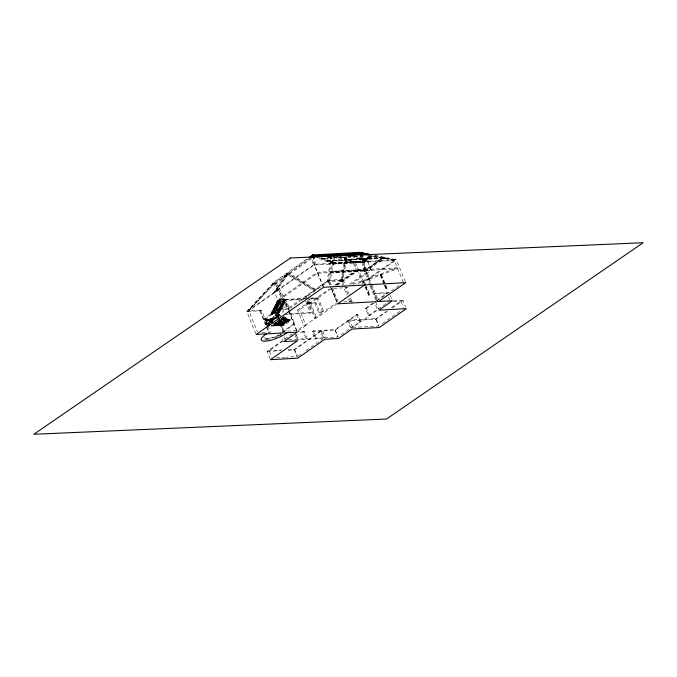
<?xml version="1.0" encoding="UTF-8"?>
<svg xmlns="http://www.w3.org/2000/svg" width="677" height="677" viewBox="0 0 677 677"><rect width="100%" height="100%" fill="white"/><g stroke="black" fill="none" stroke-linecap="round" stroke-linejoin="round"><path stroke-width="0.51" stroke-dasharray="3.38 2.54" d="M370.81 256.651L363.938 262.05L333.321 263.48L332.314 264.182L332.492 263.192L345.16 262.473L345.879 261.974L346.252 257.302M370.192 255.711L361.543 261.745L361.662 262.515L362.914 262.109L363.067 260.696L366.816 258.699L367.086 257.886L368.643 257.675L369.676 256.371M331.095 256.024L327.262 280.963L341.978 280.134L343.941 284.924M332.102 255.314L328.277 280.261L330.156 284.839M329.318 280.853L333.482 257.7M334.489 256.989L330.325 280.143L307.739 295.959L305.682 296.069L307.189 299.742M363.608 256.388L354.24 256.93L360.714 259.308L383.224 258.03L366.342 269.387L331.916 271.316L330.892 272.019L330.714 273.017L331.73 272.306L367.366 270.385L382.2 258.089L384.197 257.294M331.73 272.306L331.908 271.316M333.321 263.48L333.499 262.481L362.669 261.813L362.457 261.026L363.6 260.992L370.378 256.253M340.954 280.193L342.367 272.357L343.383 271.655L341.961 279.491L339.939 280.904M345.135 257.04L344.144 262.532L344.982 263.471L343.569 271.308L344.585 270.597L345.998 262.761L345.152 261.83L345.981 257.252M341.978 280.134L343.391 272.298L344.407 271.595L342.994 279.432L349.01 294.097M370.886 256.422L362.542 261.026L362.669 261.813L361.662 262.515L345.16 262.473L346.15 256.981M330.723 273.017L364.691 271.079L364.708 267.584L365.732 267.525L365.808 270.944L356.948 270.538L357.151 271.511M361.467 259.587L367.941 261.965L368.957 261.254L362.508 258.859L361.467 259.587L382.954 258.36L383.994 257.632L383.241 257.353L382.2 258.081L384.629 258.309L365.808 270.944L365.876 269.378L364.708 267.584L363.693 268.287L364.869 270.089L383.241 257.353L385.425 257.539M403.323 282.487L394.302 260.484L371.639 255.999L362.923 262.109L363.515 260.543L362.923 262.109L362.559 261.051L345.152 261.83L344.144 262.532L361.662 262.515L332.314 264.182M362.593 261.28L362.669 261.813L345.879 261.974L346.886 257.268M366.342 269.387L365.808 270.944L364.607 271.088L366.342 269.387L364.302 270.157L356.948 270.538M365.495 269.988L383.224 258.03M274.752 292.608L287.31 274.549L313.773 290.408L314.805 290.348L288.927 274.456L285.77 274.634L273.728 292.667L274.752 292.608L283.028 312.782M364.302 270.157L365.318 269.446M280.735 323.826L281.92 323.708L282.986 324.622L289.722 319.866L289.536 319.409L286.794 319.561L280.735 323.826L281.285 325.163L281.97 325.129L281.607 324.249L282.292 324.207M282.986 324.622L290.408 319.832L290.763 320.712L284.027 325.451L281.979 325.561L281.615 324.681L280.93 324.723L287.666 319.984L290.408 319.832M273.33 323.251L272.019 320.069L272.205 320.526L278.941 315.787L278.755 315.33L272.687 319.595L274.007 322.777M272.205 320.526L279.626 315.744M277.054 321.693L283.121 317.428L283.308 317.885L286.041 317.733L286.227 318.19L279.483 322.912L278.425 322.032L277.24 322.15L278.552 325.315L279.229 325.282L277.925 322.108L283.993 317.843L284.179 318.3L286.913 318.148L287.099 318.605L280.363 323.327L281.04 323.293L287.784 318.571L287.979 319.028L281.234 323.75L281.04 323.293M277.24 322.15L283.308 317.885M279.229 325.282L278.56 325.755L277.248 322.582L277.443 323.039L284.179 318.3M275.124 325.51L273.787 326.018L275.124 325.51L274.38 323.691M277.443 323.039L284.865 318.266L285.051 318.723L287.784 318.571M278.983 322.988L279.669 322.954L280.6 325.205L279.914 325.239L278.983 322.988L285.051 318.723M274.109 323.445L275.141 325.942L276.495 325.434L275.37 322.709M279.669 322.954L285.736 318.681L285.922 319.146L288.656 318.985L288.851 319.451L282.106 324.165M275.141 325.942L276.495 325.434M280.6 325.205L279.923 325.679L279 323.428L279.186 323.885L285.922 319.146M275.158 322.599L276.512 325.874L277.866 325.366L276.741 322.641M279.186 323.885L286.608 319.104L286.794 319.561M276.512 325.874L277.866 325.366M276.571 322.624L277.875 325.789L278.552 325.315M278.129 323.005L279.246 325.713L279.914 325.239M281.615 324.681L288.351 319.942L288.715 320.822L290.763 320.712M279.872 323.843L280.608 325.637L281.285 325.163M280.608 325.637L281.97 325.129L281.42 323.792L287.48 319.527L287.666 319.984M281.979 325.561L288.715 320.822M269.962 325.298L267.703 319.781L271.799 319.121M306.74 259.173L274.354 281.844L246.75 311.547L255.762 333.507M309.152 258.267L272.281 284.069L275.437 283.891L312.089 258.242M311.403 257.683L273.821 283.985L247.782 311.488L315.22 264.284L314.534 257.996M383.994 257.632L346.802 259.426L345.659 260.171L328.142 261.161L320.94 258.512L321.956 257.802M328.142 261.161L329.149 260.45L322.709 258.081L321.693 258.783L353.216 256.981L354.283 256.245M326.526 261.246L327.533 260.543L383.258 257.362M327.27 261.525L328.286 260.814L347.428 259.74L346.675 259.46L345.659 260.171L346.539 260.425M328.887 261.432L329.902 260.73L336.342 263.099L335.335 263.802L328.887 261.432L346.412 260.442L347.572 259.706M405.345 281.683L396.341 259.714L314.196 264.343L246.75 311.547L260.442 310.768L261.457 310.066L267.339 324.418M277.274 300.876L284.797 300.013L277.274 300.876L277.468 301.333L284.315 300.943L284.12 300.486M340.082 257.099L339.067 257.81L338.314 257.531M276.791 301.798L283.638 301.417L283.824 301.874L276.978 302.264L276.791 301.798L317.589 273.246L397.687 268.735L355.874 284.171M332.492 263.192L333.499 262.481M276.309 302.729L283.147 302.348L283.341 302.805L276.495 303.194L276.978 302.264M275.818 303.66L282.664 303.279L282.851 303.736L276.004 304.125L276.495 303.194M277.849 302.264L284.687 301.866L284.873 302.323L278.035 302.721L277.849 302.264L285.364 301.392L282.664 303.279M275.336 304.591L282.174 304.21L282.368 304.667L275.522 305.048L276.004 304.125M277.367 303.194L284.196 302.797L284.382 303.254L277.553 303.651L278.035 302.721M274.845 305.522L281.691 305.141L281.877 305.598L275.031 305.979L275.522 305.048M276.876 304.125L283.714 303.728L283.9 304.185L277.062 304.582L277.553 303.651M274.363 306.453L281.209 306.072L281.395 306.529L274.549 306.909L275.031 305.979M276.394 305.056L283.223 304.65L283.418 305.115L276.58 305.513L277.062 304.582M273.872 307.383L280.718 307.003L280.904 307.46L274.058 307.84L274.549 306.909M275.903 305.987L282.741 305.581L282.927 306.046L276.089 306.444L276.58 305.513M273.39 308.314L280.236 307.925L280.422 308.39L273.576 308.771L274.058 307.84M275.421 306.918L282.25 306.512L282.444 306.969L275.607 307.375L276.089 306.444M283.638 301.417L284.983 300.47L303.795 299.412M272.899 309.245L279.745 308.856L279.931 309.321L273.085 309.702L273.576 308.771M274.93 307.849L281.767 307.443L281.954 307.9L275.116 308.306L275.607 307.375M283.147 302.348L285.169 300.926M281.954 307.9L279.262 309.787L279.449 310.252L272.603 310.633L273.085 309.702M274.447 308.78L281.277 308.373L281.471 308.83L274.634 309.237L275.116 308.306M271.926 311.107L278.772 310.718L278.958 311.175L272.112 311.564L272.603 310.633M277.274 317.657L273.957 309.711L274.634 309.237M282.174 304.21L284.873 302.323M274.134 309.998L275.15 309.296L289.866 308.467L276.453 283.189L273.296 283.367L247.765 310.836L261.457 310.066M271.443 312.038L278.289 311.648L278.475 312.105L271.629 312.495L272.112 311.564M273.474 310.641L280.303 310.235L280.498 310.692L273.66 311.098L273.474 310.641L280.98 309.761L280.794 309.304L273.957 309.711M281.691 305.141L284.382 303.254M270.952 312.969L277.798 312.579L277.985 313.036L271.155 313.459L271.629 312.495M272.983 311.572L279.821 311.166L280.007 311.623L273.169 312.029L273.66 311.098M281.209 306.072L283.9 304.185M267.593 325.942L264.952 319.502L272.315 319.087L272.509 319.552L279.246 314.83L278.179 313.942L270.665 314.373L271.155 313.459M272.501 312.503L279.33 312.097L279.525 312.554L272.687 312.96L273.169 312.029M280.718 307.003L283.418 305.115M351.338 256.295L366.917 262.024L367.933 261.314L361.484 258.919L360.443 259.646L348.037 260.019L349.078 259.299M266.543 325.493L263.912 319.079L280.777 307.299L287.615 306.893L284.611 299.556M280.236 307.925L282.927 306.046M348.79 260.298L349.831 259.579M279.745 308.856L282.444 306.969M264.952 319.502L272.374 314.314L278.535 313.967L279.288 315.804M344.982 263.471L345.998 262.761M267.601 326.373L264.969 319.933L265.638 319.468L267.525 324.063M264.969 319.933L266.323 319.426L268.964 325.865M278.772 310.718L281.471 308.83M268.972 326.297L266.332 319.857L267.009 319.383L269.649 325.823M278.289 311.648L280.98 309.761M266.332 319.857L267.694 319.349L269.954 324.867M277.798 312.579L280.498 310.692M267.703 319.781L268.371 319.316L270.639 324.825M280.007 311.623L277.316 313.51L270.478 313.933M272.044 321.795L270.758 318.689L279.525 312.554M263.912 319.079L271.435 318.655L278.179 313.942M279 317.623L280.506 321.304L279.821 321.347L277.189 314.907L278.535 313.967M271.13 319.586L278.374 314.407M272.315 319.087L279.059 314.373M320.94 258.512L338.356 257.531L353.225 262.794L354.24 262.092L341.106 257.387M273.186 319.51L279.931 314.788L280.126 315.254L273.381 319.967L272.019 319.629L278.086 315.364L280.803 315.211L280.997 315.668M306.884 296.551L288.851 309.169L272.416 310.176M275.751 318.749L280.803 315.211M360.714 259.308L361.755 258.58L356.22 256.524M281.928 318.105L276.868 321.651L284.298 316.887L284.484 317.352L277.739 322.066L277.553 321.609M278.425 322.032L285.169 317.31L285.355 317.767L278.611 322.489M372.181 256.49L363.71 262.058L372.147 256.575M279.821 321.347L281.86 320.356L281.107 318.528M279.296 322.447L286.041 317.733M297.525 310.041L308.314 302.492L310.371 302.374L299.581 309.922L297.525 310.041L303.914 325.629L305.97 325.51L299.581 309.922M286.913 318.148L279.483 322.912M308.687 303.406L329.572 288.791M334.726 285.186L356.237 270.131M335.75 285.127L357.261 270.072L354.257 262.735L355.264 262.033L363.879 283.037M309.067 304.32L331.662 288.512L346.379 287.683L348.274 286.98M336.824 284.899L356.61 271.045L353.225 262.794M281.92 323.708L288.656 318.985M336.985 285.44L357.634 270.986L362.897 283.824M282.791 324.131L289.536 319.409M289.231 320.382L282.487 325.104L282.664 325.527M315.939 302.763L307.73 303.228L306.715 303.939L314.932 303.474L315.939 302.763L319.705 311.936L323.809 311.699L336.452 302.856M364.691 271.079L365.698 270.377L366.799 270.783M384.629 258.309L382.2 258.081L383.453 258.335L384.494 257.615M349.442 284.357L370.954 269.302M281.361 332.627L293.843 323.894L294.867 323.843L290.458 313.079M351.541 284.069L371.326 270.216L367.941 261.965M283.223 331.992L294.867 323.843M284.805 314.551L310.481 313.104L311.488 312.393L306.977 301.392M363.549 283.24L362.796 281.404L364.15 280.896L366.037 285.474M314.932 303.474L318.689 312.639L319.705 311.936M362.796 281.404L364.15 280.896M270.081 358.776L267.068 351.448L294.046 332.568M278.679 317.902L284.171 331.298L296.831 330.579L303.914 325.629M307.561 300.656L314.703 318.072L322.802 312.41L316.785 297.745L310.557 298.092M282.952 340.988L269.107 350.678L271.739 357.092M304.946 325.569L315.736 318.012L308.213 299.683M298.252 330.909L305.97 325.51M314.703 318.072L316.76 317.962L337.332 303.567M383.851 284.188L380.085 275.014L380.762 274.54L381.447 274.507L385.585 284.594M380.085 275.014L381.447 274.507M303.288 332.043L304.295 331.332L307.307 338.669L306.292 339.38L303.288 332.043L298.151 332.331M349.434 298.312L351.008 302.137L352.015 301.434L349.383 295.011M324.418 337.705L316.201 338.17L315.194 338.881L312.182 331.544L313.197 330.833L336.13 329.538M365.047 286.904L368.432 295.155L369.794 294.647L366.409 286.396M368.432 295.155L369.794 294.647M293.42 349.958L320.399 331.078L323.411 338.415L298.083 339.846L295.451 333.422M288.157 350.254L294.453 349.899L322.438 330.317L325.442 337.645L338.111 336.934L335.098 329.597L356.686 314.492L357.71 314.441L360.714 321.77L359.69 321.829L339.769 335.767M384.223 285.102L385.729 288.766L387.083 288.258L385.958 285.508M385.729 288.766L387.083 288.258M365.453 308.357L366.477 308.306L369.481 315.634L368.457 315.694L365.453 308.357L373.222 302.924M376.674 300.503L387.032 293.259M298.312 355.984L300.91 354.164M306.097 350.525L322.54 339.016M312.182 331.544L335.115 330.249L357.71 314.441M366.477 308.306L373.763 303.203M398.998 285.516L377.36 300.656L371.47 286.303M368.457 315.694L389.173 301.197M352.624 327.44L378.976 325.95L375.972 318.613L349.62 320.103L352.624 327.44L377.58 309.973L374.567 302.636M374.956 319.324L386.296 311.386M391.458 307.773L400.919 301.155L403.551 307.57M350.584 328.201L347.58 320.864L375.989 319.265L387.236 311.395M392.432 307.756L402.959 300.385L405.591 306.808M382.42 323.538L400.488 310.895M365.707 270.411L364.607 271.088M352.903 284.213L397.306 267.813L317.217 272.332L277.765 299.945L305.369 298.388M363.71 262.058L364.615 261.517M338.466 257.565L342.757 257.252M338.356 257.531L340.819 257.362L355.281 262.676L356.288 261.974L342.63 256.896M327.067 257.514L331.155 257.285M347.487 256.625L353.309 256.295M322.709 258.081L321.084 258.165L334.726 263.184L333.719 263.895L318.004 258.115M327.812 257.793L339.059 257.158M347.614 256.981L352.463 256.71M353.487 256.651L357.651 256.414M367.019 255.872L370.141 255.694M367.772 256.151L369.854 256.033M348.046 260.019L359.69 259.367L360.731 258.639L355.205 256.583M383.453 258.335L384.485 258.275M330.901 272.019L364.869 270.089M342.994 279.432L328.277 280.261L287.81 308.577L288.597 310.489M361.061 256.473L368.339 278.653L369.363 278.594L371.368 283.485M326.255 281.674L340.971 280.845L346.852 295.197M389.072 292.489L375.38 293.259L374.364 293.97L388.056 293.2M305.852 298.642L279.152 300.148L284.789 313.9M310.98 298.354L318.173 297.948L323.809 311.699M308.94 299.124L317.158 298.659M343.594 301.908L352.015 301.434M351.008 302.137L353.115 302.018M393.481 300.918L402.959 300.385M393.54 301.57L401.952 301.096M288.901 313.671L311.488 312.393M277.189 314.907L279.931 314.788M318.689 312.639L322.802 312.41M284.298 316.887L283.426 316.472M282.436 317.462L285.169 317.31M277.875 325.789L278.56 325.755M279.246 325.713L279.923 325.679M262.041 332.542L270.478 332.068L267.737 325.375M296.086 331.798L304.295 331.332M288.563 339.727L307.307 338.669M268.084 350.737L281.776 349.967M288.106 349.611L294.436 349.247L297.44 356.584L285.838 357.236M267.068 351.448L280.777 350.669M276.334 357.778L284.78 357.295M272.882 320.052L273.567 320.009M278.112 322.565L278.797 322.531M279.863 323.411L280.54 323.369M282.478 324.672L283.164 324.63M345.16 262.473L361.543 261.745L345.879 261.974M372.968 255.999L395.326 260.425L313.18 265.054L311.733 256.465M375.236 255.5L396.341 259.714L368.347 279.305L367.323 279.364L359.749 256.261M374.609 255.635L395.309 259.773L367.323 279.364L369.676 285.102M367.713 257.455L368.643 257.675M340.819 257.362L341.563 257.641M362.66 261.745L362.457 261.026L362.914 262.109L362.745 260.924M363.261 260.56L362.618 261.051L362.923 262.109M277.502 313.967L277.316 313.51L278.628 316.709M271.435 318.655L271.629 319.129M270.758 318.698L270.961 319.172M284.027 325.451L283.671 324.579M280.743 324.266L281.293 325.603M275.835 322.125L277.181 325.4M275.7 322.201L277.198 325.84M274.777 322.971L275.81 325.468M274.701 323.183L275.818 325.908M273.762 323.851L274.456 325.544M273.703 324.165L274.456 325.984M390.197 295.24L392.076 299.826M380.762 274.54L384.9 284.628M385.272 285.542L386.398 288.292M380.77 274.98L384.528 284.145M384.908 285.059L386.415 288.732M388.53 296.924L390.037 300.588M371.766 284.458L378.384 300.596M368.339 278.653L371.081 285.347M370.759 285.169L360.833 256.371M371.157 286.151L376.996 300.385M370.074 286.058L376.344 301.367M375.583 301.934L378.587 309.262M363.473 280.93L365.352 285.516M365.724 286.43L369.109 294.681M363.481 281.361L364.234 283.198M365.732 286.862L369.117 295.113M375.989 319.265L378.621 325.688M356.686 314.492L359.69 321.829M344.331 285.88L347.868 294.487M348.427 299.022L349.603 301.891M348.604 320.813L351.236 327.228M331.18 284.789L329.301 280.202L306.706 296.01L307.84 298.76M332.305 287.539L337.95 301.29M331.662 288.512L337.298 302.264M328.286 280.913L329.86 284.729M331.425 288.546L336.909 301.917M328.303 281.556L329.877 285.389M330.266 286.346L336.934 302.602M323.589 287.268L314.196 264.343L313.07 257.666M323.234 286.997L314.204 264.995L313.375 257.336M335.115 330.249L337.747 336.664M308.111 296.873L316.76 317.962M321.423 331.019L324.435 338.356M305.589 301.189L310.481 313.104M313.197 330.833L316.201 338.17M290.052 312.105L274.354 281.844L273.821 283.985L287.827 309.228L288.834 308.517L274.837 283.274L248.789 310.777L257.421 331.823M288.986 311.445L296.831 330.579M288.63 311.183L296.848 331.231M296.188 334.607L298.066 339.194M295.172 335.318L296.678 338.982M294.453 349.899L297.085 356.322M280.727 317.606L278.848 313.028L272.002 313.409L272.374 314.314M275.15 309.296L278.289 316.946M274.82 309.964L283.841 331.967M277.663 318.613L283.155 332.001M284.272 337.154L285.398 339.905M280.354 333.338L282.986 339.752M272.89 320.483L273.076 320.94M273 323.75L271.113 319.155L270.436 319.629L272.323 324.224M272.315 323.792L270.428 319.197L269.751 319.662L271.638 324.266M271.629 323.834L269.742 319.231L269.074 319.705L270.199 322.464M270.191 322.032L269.057 319.273L268.388 319.747L270.648 325.256M267.017 319.823L268.904 324.418M265.646 319.899L267.533 324.495M260.442 310.768L269.471 332.779M259.756 310.811L266.036 326.119M266.433 327.076L268.786 332.813M264.995 338.06L264.868 337.755A11.458 3.199 -22.3 0 0 279.051 334.912M362.11 256.465L369.363 278.594M363.6 260.992L364.006 262.27M266.687 339.913A13.506 3.766 -22.3 0 1 264.546 339.812M281.302 334.793A13.506 3.766 -22.3 0 1 279.686 335.631M277.985 336.418A13.506 3.766 -22.3 0 1 272.713 338.382M269.404 339.219A13.506 3.766 -22.3 0 1 264.419 339.499M280.997 334.252A11.458 3.199 -22.3 0 1 269.911 338.415A11.458 3.199 -22.3 0 1 264.749 337.18M343.958 263.531L342.545 271.367L343.561 270.656L344.974 262.82L343.958 263.531M286.777 273.923L274.744 291.956L275.767 291.897L288.317 273.838L314.788 289.697L315.812 289.638L289.934 273.745L286.777 273.923M271.697 325.705L271.028 326.179L272.382 325.671L271.697 325.705M273.068 325.629L272.391 326.102L273.753 325.595L273.068 325.629M366.807 269.074L365.876 269.378L367.366 270.385L366.807 269.074"/><path stroke-width="1.02" d="M309.296 257.387L312.706 255.001L314.365 255.61L312.749 255.754L310.015 257.666M346.142 256.338L346.472 254.501L349.391 255.576M311.733 256.465L312.706 255.001L359.597 252.36L372.24 254.899M314.534 257.996L314.289 255.669L316.455 255.779L312.706 255.001L313.07 257.666M313.798 257.048L314.89 256.287M361.256 252.97L359.148 254.442L359.597 252.36L371.258 254.967M364.666 284.949L337.688 303.829L392.448 300.74L378.968 310.184L406.344 308.636L379.374 327.516L351.989 329.064L338.5 338.5L324.808 339.27L297.838 358.15L270.453 359.699L297.431 340.819L283.739 341.589L297.228 332.145L256.151 334.463L323.589 287.268L405.735 282.631L378.765 301.51M314.365 255.61L312.749 255.754L362.28 252.91M315.905 256.228L332.102 255.314L334.785 256.261M336.765 255.051L347.496 254.442M349.603 254.324L361.188 253.672L363.194 254.07M316.811 256.828L331.095 256.024L333.194 254.552L337.645 256.143M338.661 255.593L345.465 255.212L347.563 253.74L352.675 255.644M350.703 254.916L360.181 254.383M360.799 255.551L362.88 255.432M366.181 254.924L360.164 253.731L360.765 255.559M315.905 255.576L319.205 256.795M314.289 255.669L317.521 256.854M348.579 253.68L353.699 255.584M335.91 254.4L341.03 256.304M266.298 333.583L266.425 333.888A15.563 4.341 -22.3 0 0 265.469 341.157A15.563 4.341 -22.3 0 0 286.955 332.729M361.188 253.672L361.797 255.534M290.526 257.971L33.85 434.262L386.482 419.029L643.15 242.738L290.526 257.971"/></g></svg>
